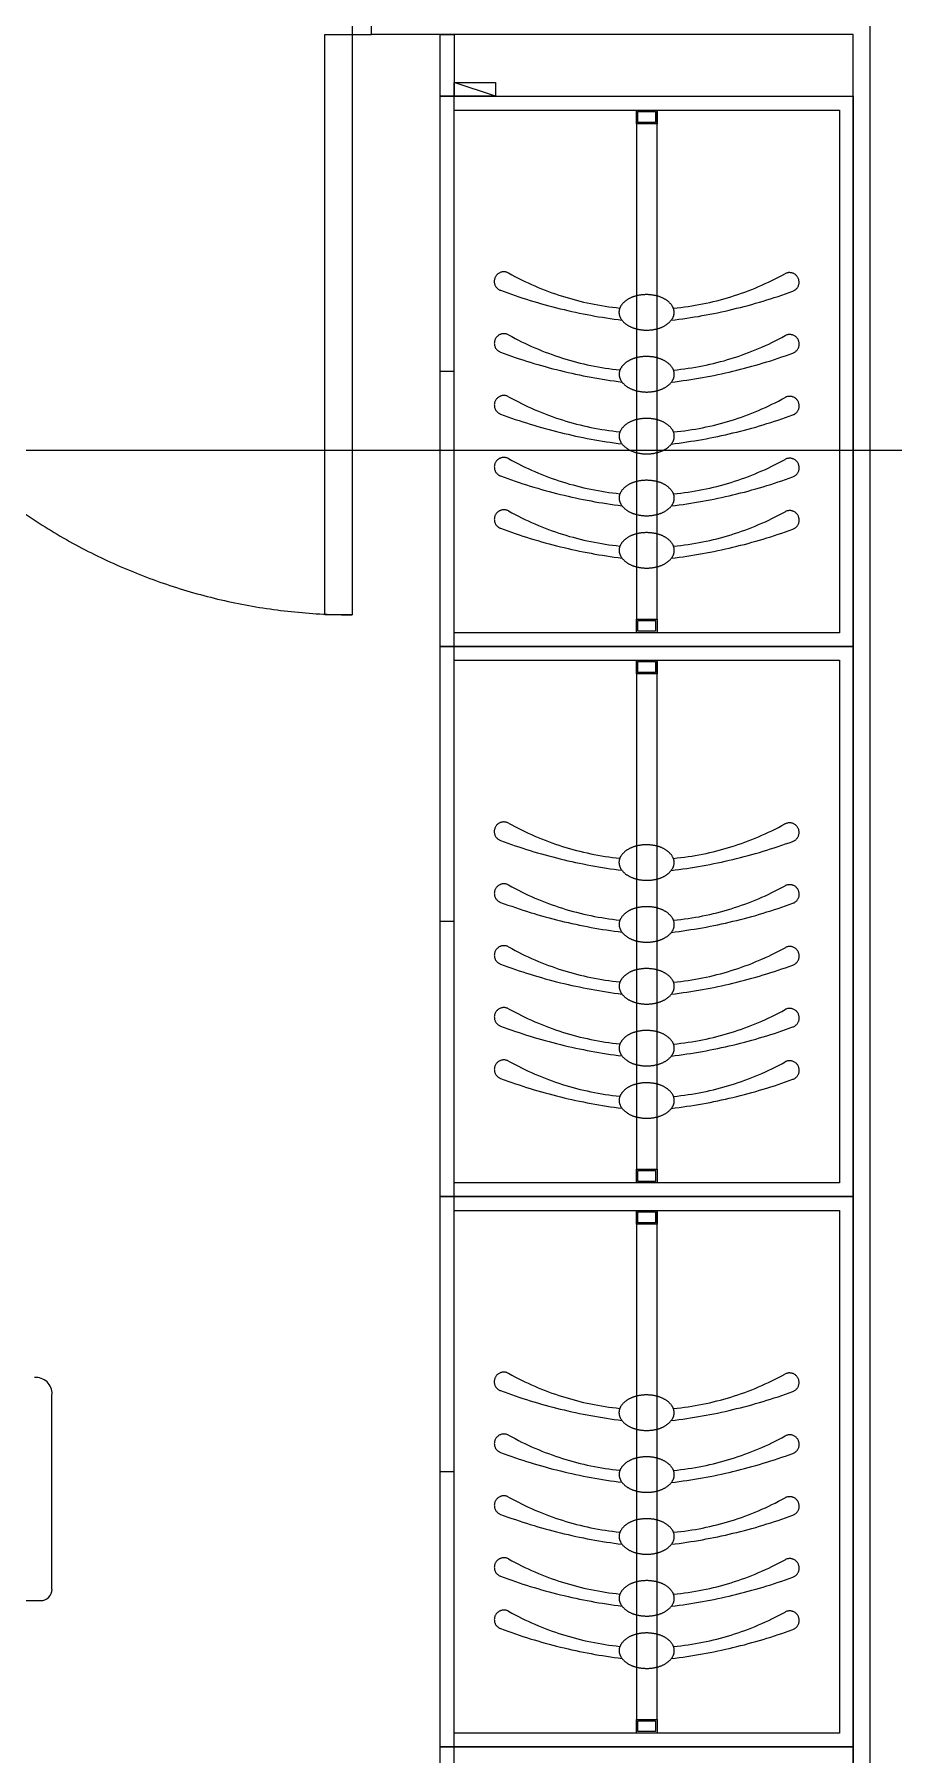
# Model space of a CAD drawing. Header units: millimetres. Extents: x 10000 to 302800, y 6800 to 229018.
# Drawn here: x 182743 to 183992, y 27481 to 29983 of the extents above; entities that cross this region are included whole.
import ezdxf

# ---------------------------------------------------------------- set-up
doc = ezdxf.new("R2010")
doc.units = ezdxf.units.MM
doc.header["$LTSCALE"] = 400
doc.header["$MEASUREMENT"] = 0
for name, pattern in [('X-GRID_5~ROOF$0$CENTER2', [1.125, 0.75, -0.125, 0.125, -0.125]), ('X-ROOM TYPE-SR-2Bay_2$0$CONTINOUS', [0]), ('X-ROOM TYPE-SR-2Bay_2$0$HIDDEN', [0.375, 0.25, -0.125]), ('X-ROOM TYPE-SR-2Bay_2$0$X-ROOM TYPE-SR-2bay_1$0$PHANTOM2', [1.25, 0.625, -0.125, 0.125, -0.125, 0.125, -0.125])]:
    doc.linetypes.add(name, pattern=pattern)
doc.layers.get('0').update_dxf_attribs({"linetype": 'CONTINUOUS'})
for name, color, linetype in [('A-TXT1', 3, 'CONTINUOUS'), ('X-GRID_5~ROOF$0$A-CEN1', 1, 'X-GRID_5~ROOF$0$CENTER2'), ('X-ROOM TYPE-SR-2Bay_2$0$.WA_BUILT-IN LOW', 252, 'CONTINUOUS'), ('X-ROOM TYPE-SR-2Bay_2$0$.WA_Door Swing', 252, 'CONTINUOUS'), ('X-ROOM TYPE-SR-2Bay_2$0$.WA_FP_Furn', 252, 'X-ROOM TYPE-SR-2Bay_2$0$CONTINOUS'), ('X-ROOM TYPE-SR-2Bay_2$0$.WA_Wall-Finish', 252, 'CONTINUOUS'), ('X-ROOM TYPE-SR-2Bay_2$0$A-WALD', 7, 'CONTINUOUS'), ('X-ROOM TYPE-SR-2Bay_2$0$X-ROOM TYPE-SR-2bay_1$0$__Door-bomba', 252, 'CONTINUOUS'), ('X-ROOM TYPE-SR-2Bay_2$0$X-ROOM TYPE-SR-3Bay$0$.WA_Furn', 252, 'CONTINUOUS')]:
    doc.layers.add(name, color=color, linetype=linetype)

# ---------------------------------------------------------------- blocks, each defined once
blk = doc.blocks.new('X-GRID_5~ROOF')
at = {"layer": 'X-GRID_5~ROOF$0$A-CEN1', "ltscale": 10}
blk.add_lwpolyline([(251927.3, 47771.2), (158516.9, 47771.2)], dxfattribs=at)
blk = doc.blocks.new('X-ROOM TYPE-SR-2Bay_2$0$DOOR-900')
at = {"linetype": 'X-ROOM TYPE-SR-2Bay_2$0$X-ROOM TYPE-SR-2bay_1$0$PHANTOM2', "ltscale": 200}
blk.add_arc((-28, -85), 844, 180, 270, dxfattribs=at)
at = {"layer": 'X-ROOM TYPE-SR-2Bay_2$0$X-ROOM TYPE-SR-2bay_1$0$__Door-bomba'}
for points in [[(-900, 85), (-860, 85), (-860, -45), (-872, -45), (-872, -85), (-900, -85)], [(0, 85), (-40, 85), (-40, -45), (-28, -45), (-28, -85), (0, -85)], [(-28, -85), (-28, -929), (-68, -929), (-68, -85)]]:
    blk.add_lwpolyline(points, close=True, dxfattribs=at)
blk = doc.blocks.new('X-ROOM TYPE-SR-2Bay_2')
at = {"layer": 'X-ROOM TYPE-SR-2Bay_2$0$.WA_BUILT-IN LOW', "linetype": 'X-ROOM TYPE-SR-2Bay_2$0$HIDDEN', "ltscale": 100}
for p, q in [((231128.8, 58616.2), (231128.8, 58636.1)), ((231128.8, 58636.1), (231158.8, 58636.1)), ((231130.8, 58618.2), (231130.8, 58634.1)), ((231130.8, 58634.1), (231156.8, 58634.1)), ((231156.8, 58634.1), (231156.8, 58618.2)), ((231158.8, 58636.1), (231158.8, 58616.2)), ((231128.8, 58616.2), (231128.8, 57876.1)), ((231158.8, 58616.2), (231128.8, 58616.2)), ((231158.8, 58616.2), (231128.8, 58616.2)), ((231156.8, 58618.2), (231130.8, 58618.2)), ((231158.8, 57876.1), (231158.8, 58616.2)), ((231128.8, 57876.1), (231128.8, 57896)), ((231128.8, 57896), (231158.8, 57896)), ((231130.8, 57878.1), (231130.8, 57894)), ((231130.8, 57894), (231156.8, 57894)), ((231156.8, 57894), (231156.8, 57878.1)), ((231158.8, 57896), (231158.8, 57876.1)), ((231158.8, 57876.1), (231128.8, 57876.1)), ((231158.8, 57876.1), (231128.8, 57876.1)), ((231156.8, 57878.1), (231130.8, 57878.1)), ((231128.8, 57816.2), (231128.8, 57836.1)), ((231128.8, 57836.1), (231158.8, 57836.1)), ((231128.8, 57836.1), (231158.8, 57836.1)), ((231130.8, 57818.2), (231130.8, 57834.1)), ((231130.8, 57834.1), (231156.8, 57834.1)), ((231156.8, 57834.1), (231156.8, 57818.2)), ((231158.8, 57836.1), (231158.8, 57816.2)), ((231128.8, 57816.2), (231128.8, 57076.1)), ((231158.8, 57816.2), (231128.8, 57816.2)), ((231158.8, 57816.2), (231128.8, 57816.2)), ((231156.8, 57818.2), (231130.8, 57818.2)), ((231158.8, 57076.1), (231158.8, 57816.2)), ((231128.8, 57076.1), (231128.8, 57096)), ((231128.8, 57096), (231158.8, 57096)), ((231130.8, 57078.1), (231130.8, 57094)), ((231130.8, 57094), (231156.8, 57094)), ((231156.8, 57094), (231156.8, 57078.1)), ((231158.8, 57096), (231158.8, 57076.1)), ((231158.8, 57076.1), (231128.8, 57076.1)), ((231158.8, 57076.1), (231128.8, 57076.1)), ((231156.8, 57078.1), (231130.8, 57078.1)), ((231128.8, 57016.2), (231128.8, 57036.1)), ((231128.8, 57036.1), (231158.8, 57036.1)), ((231128.8, 57036.1), (231158.8, 57036.1)), ((231130.8, 57018.2), (231130.8, 57034.1)), ((231130.8, 57034.1), (231156.8, 57034.1)), ((231156.8, 57034.1), (231156.8, 57018.2)), ((231158.8, 57036.1), (231158.8, 57016.2)), ((231128.8, 57016.2), (231128.8, 56276.1)), ((231158.8, 57016.2), (231128.8, 57016.2)), ((231158.8, 57016.2), (231128.8, 57016.2)), ((231156.8, 57018.2), (231130.8, 57018.2)), ((231158.8, 56276.1), (231158.8, 57016.2)), ((231128.8, 56276.1), (231128.8, 56296)), ((231128.8, 56296), (231158.8, 56296)), ((231130.8, 56278.1), (231130.8, 56294)), ((231130.8, 56294), (231156.8, 56294)), ((231156.8, 56294), (231156.8, 56278.1)), ((231158.8, 56296), (231158.8, 56276.1)), ((231158.8, 56276.1), (231128.8, 56276.1)), ((231158.8, 56276.1), (231128.8, 56276.1)), ((231156.8, 56278.1), (231130.8, 56278.1))]:
    blk.add_line(p, q, dxfattribs=at)
at = {"layer": 'X-ROOM TYPE-SR-2Bay_2$0$.WA_BUILT-IN LOW', "linetype": 'X-ROOM TYPE-SR-2Bay_2$0$HIDDEN', "ltscale": 50}
for centre, radius, start, end in [((231131.7, 58509.2), 30.1, 122.5117, 146.9814), ((231139, 58497.8), 43.7, 104.7129, 122.5117), ((231143.7, 58479.7), 62.4, 89.8332, 104.7129), ((231143.7, 58479.7), 62.4, 74.9535, 89.8332), ((231148.6, 58497.8), 43.7, 57.1547, 74.9535), ((231155.9, 58509.1), 30.1, 32.685, 57.1547), ((231120.6, 58516.4), 16.9, 146.9814, 179.8332), ((231120.6, 58516.4), 16.9, 179.8332, 212.685), ((231131.7, 58523.5), 30.1, 212.685, 237.1547), ((231155.9, 58523.5), 30.1, 302.5117, 326.9814), ((231167, 58516.3), 16.9, 326.9814, 359.8332), ((231167, 58516.3), 16.9, 359.8332, 32.685), ((231139.1, 58534.9), 43.7, 237.1547, 254.9535), ((231143.9, 58553), 62.4, 254.9535, 269.8332), ((231143.9, 58553), 62.4, 269.8332, 284.7129), ((231148.7, 58534.9), 43.7, 284.7129, 302.5117), ((231131.7, 58433.1), 30.1, 122.5117, 146.9814), ((231139, 58421.7), 43.7, 104.7129, 122.5117), ((231143.7, 58403.6), 62.4, 89.8332, 104.7129), ((231143.7, 58403.6), 62.4, 74.9535, 89.8332), ((231148.6, 58421.7), 43.7, 57.1547, 74.9535), ((231155.9, 58433), 30.1, 32.685, 57.1547), ((231120.6, 58440.3), 16.9, 146.9814, 179.8332), ((231120.6, 58440.3), 16.9, 179.8332, 212.685), ((231167, 58440.2), 16.9, 326.9814, 359.8332), ((231167, 58440.2), 16.9, 359.8332, 32.685), ((231131.7, 58447.5), 30.1, 212.685, 237.1547), ((231139.1, 58458.8), 43.7, 237.1547, 254.9535), ((231143.9, 58476.9), 62.4, 254.9535, 269.8332), ((231143.9, 58476.9), 62.4, 269.8332, 284.7129), ((231148.7, 58458.8), 43.7, 284.7129, 302.5117), ((231155.9, 58447.4), 30.1, 302.5117, 326.9814), ((231120.6, 58350.3), 16.9, 146.9814, 179.8332), ((231131.7, 58343.1), 30.1, 122.5117, 146.9814), ((231139, 58331.7), 43.7, 104.7129, 122.5117), ((231143.7, 58313.7), 62.4, 89.8332, 104.7129), ((231143.7, 58313.7), 62.4, 74.9535, 89.8332), ((231148.6, 58331.7), 43.7, 57.1547, 74.9535), ((231155.9, 58343.1), 30.1, 32.685, 57.1547), ((231167, 58350.2), 16.9, 359.8332, 32.685), ((231120.6, 58350.3), 16.9, 179.8332, 212.685), ((231131.7, 58357.5), 30.1, 212.685, 237.1547), ((231139.1, 58368.9), 43.7, 237.1547, 254.9535), ((231148.7, 58368.8), 43.7, 284.7129, 302.5117), ((231155.9, 58357.4), 30.1, 302.5117, 326.9814), ((231167, 58350.2), 16.9, 326.9814, 359.8332), ((231143.9, 58386.9), 62.4, 254.9535, 269.8332), ((231143.9, 58386.9), 62.4, 269.8332, 284.7129), ((231139, 58241.7), 43.7, 104.7129, 122.5117), ((231143.7, 58223.7), 62.4, 89.8332, 104.7129), ((231143.7, 58223.7), 62.4, 74.9535, 89.8332), ((231148.6, 58241.7), 43.7, 57.1547, 74.9535), ((231120.6, 58260.4), 16.9, 146.9814, 179.8332), ((231120.6, 58260.4), 16.9, 179.8332, 212.685), ((231131.7, 58253.2), 30.1, 122.5117, 146.9814), ((231155.9, 58253.1), 30.1, 32.685, 57.1547), ((231167, 58260.2), 16.9, 326.9814, 359.8332), ((231167, 58260.2), 16.9, 359.8332, 32.685), ((231131.7, 58267.5), 30.1, 212.685, 237.1547), ((231139.1, 58278.9), 43.7, 237.1547, 254.9535), ((231143.9, 58296.9), 62.4, 254.9535, 269.8332), ((231143.9, 58296.9), 62.4, 269.8332, 284.7129), ((231148.7, 58278.8), 43.7, 284.7129, 302.5117), ((231155.9, 58267.4), 30.1, 302.5117, 326.9814), ((231131.9, 58163.2), 30.1, 122.5117, 146.9814), ((231139.1, 58151.8), 43.7, 104.7129, 122.5117), ((231143.9, 58133.7), 62.4, 89.8332, 104.7129), ((231143.9, 58133.7), 62.4, 74.9535, 89.8332), ((231148.7, 58151.7), 43.7, 57.1547, 74.9535), ((231156.1, 58163.1), 30.1, 32.685, 57.1547), ((231120.8, 58170.4), 16.9, 146.9814, 179.8332), ((231120.8, 58170.4), 16.9, 179.8332, 212.685), ((231131.9, 58177.5), 30.1, 212.685, 237.1547), ((231156.1, 58177.4), 30.1, 302.5117, 326.9814), ((231167.2, 58170.2), 16.9, 359.8332, 32.685), ((231167.2, 58170.2), 16.9, 326.9814, 359.8332), ((231139.3, 58188.9), 43.7, 237.1547, 254.9535), ((231144.1, 58206.9), 62.4, 254.9535, 269.8332), ((231144.1, 58206.9), 62.4, 269.8332, 284.7129), ((231148.8, 58188.9), 43.7, 284.7129, 302.5117), ((231131.7, 57709.2), 30.1, 122.5117, 146.9814), ((231139, 57697.8), 43.7, 104.7129, 122.5117), ((231143.7, 57679.7), 62.4, 89.8332, 104.7129), ((231143.7, 57679.7), 62.4, 74.9535, 89.8332), ((231148.6, 57697.8), 43.7, 57.1547, 74.9535), ((231155.9, 57709.1), 30.1, 32.685, 57.1547), ((231120.6, 57716.4), 16.9, 146.9814, 179.8332), ((231120.6, 57716.4), 16.9, 179.8332, 212.685), ((231131.7, 57723.5), 30.1, 212.685, 237.1547), ((231155.9, 57723.5), 30.1, 302.5117, 326.9814), ((231167, 57716.3), 16.9, 326.9814, 359.8332), ((231167, 57716.3), 16.9, 359.8332, 32.685), ((231139.1, 57734.9), 43.7, 237.1547, 254.9535), ((231143.9, 57753), 62.4, 254.9535, 269.8332), ((231143.9, 57753), 62.4, 269.8332, 284.7129), ((231148.7, 57734.9), 43.7, 284.7129, 302.5117), ((231131.7, 57633.1), 30.1, 122.5117, 146.9814), ((231139, 57621.7), 43.7, 104.7129, 122.5117), ((231143.7, 57603.6), 62.4, 89.8332, 104.7129), ((231143.7, 57603.6), 62.4, 74.9535, 89.8332), ((231148.6, 57621.7), 43.7, 57.1547, 74.9535), ((231155.9, 57633), 30.1, 32.685, 57.1547), ((231120.6, 57640.3), 16.9, 146.9814, 179.8332), ((231120.6, 57640.3), 16.9, 179.8332, 212.685), ((231167, 57640.2), 16.9, 326.9814, 359.8332), ((231167, 57640.2), 16.9, 359.8332, 32.685), ((231131.7, 57647.5), 30.1, 212.685, 237.1547), ((231139.1, 57658.8), 43.7, 237.1547, 254.9535), ((231143.9, 57676.9), 62.4, 254.9535, 269.8332), ((231143.9, 57676.9), 62.4, 269.8332, 284.7129), ((231148.7, 57658.8), 43.7, 284.7129, 302.5117), ((231155.9, 57647.4), 30.1, 302.5117, 326.9814), ((231120.6, 57550.3), 16.9, 146.9814, 179.8332), ((231131.7, 57543.1), 30.1, 122.5117, 146.9814), ((231139, 57531.7), 43.7, 104.7129, 122.5117), ((231143.7, 57513.7), 62.4, 89.8332, 104.7129), ((231143.7, 57513.7), 62.4, 74.9535, 89.8332), ((231148.6, 57531.7), 43.7, 57.1547, 74.9535), ((231155.9, 57543.1), 30.1, 32.685, 57.1547), ((231167, 57550.2), 16.9, 359.8332, 32.685), ((231120.6, 57550.3), 16.9, 179.8332, 212.685), ((231131.7, 57557.5), 30.1, 212.685, 237.1547), ((231139.1, 57568.9), 43.7, 237.1547, 254.9535), ((231148.7, 57568.8), 43.7, 284.7129, 302.5117), ((231155.9, 57557.4), 30.1, 302.5117, 326.9814), ((231167, 57550.2), 16.9, 326.9814, 359.8332), ((231143.9, 57586.9), 62.4, 254.9535, 269.8332), ((231143.9, 57586.9), 62.4, 269.8332, 284.7129), ((231139, 57441.7), 43.7, 104.7129, 122.5117), ((231143.7, 57423.7), 62.4, 89.8332, 104.7129), ((231143.7, 57423.7), 62.4, 74.9535, 89.8332), ((231148.6, 57441.7), 43.7, 57.1547, 74.9535), ((231120.6, 57460.4), 16.9, 146.9814, 179.8332), ((231120.6, 57460.4), 16.9, 179.8332, 212.685), ((231131.7, 57453.2), 30.1, 122.5117, 146.9814), ((231155.9, 57453.1), 30.1, 32.685, 57.1547), ((231167, 57460.2), 16.9, 326.9814, 359.8332), ((231167, 57460.2), 16.9, 359.8332, 32.685), ((231131.7, 57467.5), 30.1, 212.685, 237.1547), ((231139.1, 57478.9), 43.7, 237.1547, 254.9535), ((231143.9, 57496.9), 62.4, 254.9535, 269.8332), ((231143.9, 57496.9), 62.4, 269.8332, 284.7129), ((231148.7, 57478.8), 43.7, 284.7129, 302.5117), ((231155.9, 57467.4), 30.1, 302.5117, 326.9814), ((231131.9, 57363.2), 30.1, 122.5117, 146.9814), ((231139.1, 57351.8), 43.7, 104.7129, 122.5117), ((231143.9, 57333.7), 62.4, 89.8332, 104.7129), ((231143.9, 57333.7), 62.4, 74.9535, 89.8332), ((231148.7, 57351.7), 43.7, 57.1547, 74.9535), ((231156.1, 57363.1), 30.1, 32.685, 57.1547), ((231120.8, 57370.4), 16.9, 146.9814, 179.8332), ((231120.8, 57370.4), 16.9, 179.8332, 212.685), ((231131.9, 57377.5), 30.1, 212.685, 237.1547), ((231156.1, 57377.4), 30.1, 302.5117, 326.9814), ((231167.2, 57370.2), 16.9, 326.9814, 359.8332), ((231167.2, 57370.2), 16.9, 359.8332, 32.685), ((231139.3, 57388.9), 43.7, 237.1547, 254.9535), ((231144.1, 57406.9), 62.4, 254.9535, 269.8332), ((231144.1, 57406.9), 62.4, 269.8332, 284.7129), ((231148.8, 57388.9), 43.7, 284.7129, 302.5117), ((231131.7, 56909.2), 30.1, 122.5117, 146.9814), ((231139, 56897.8), 43.7, 104.7129, 122.5117), ((231143.7, 56879.7), 62.4, 89.8332, 104.7129), ((231143.7, 56879.7), 62.4, 74.9535, 89.8332), ((231148.6, 56897.8), 43.7, 57.1547, 74.9535), ((231155.9, 56909.1), 30.1, 32.685, 57.1547), ((231120.6, 56916.4), 16.9, 146.9814, 179.8332), ((231120.6, 56916.4), 16.9, 179.8332, 212.685), ((231131.7, 56923.5), 30.1, 212.685, 237.1547), ((231155.9, 56923.5), 30.1, 302.5117, 326.9814), ((231167, 56916.3), 16.9, 326.9814, 359.8332), ((231167, 56916.3), 16.9, 359.8332, 32.685), ((231139.1, 56934.9), 43.7, 237.1547, 254.9535), ((231143.9, 56953), 62.4, 254.9535, 269.8332), ((231143.9, 56953), 62.4, 269.8332, 284.7129), ((231148.7, 56934.9), 43.7, 284.7129, 302.5117), ((231131.7, 56833.1), 30.1, 122.5117, 146.9814), ((231139, 56821.7), 43.7, 104.7129, 122.5117), ((231143.7, 56803.6), 62.4, 89.8332, 104.7129), ((231143.7, 56803.6), 62.4, 74.9535, 89.8332), ((231148.6, 56821.7), 43.7, 57.1547, 74.9535), ((231155.9, 56833), 30.1, 32.685, 57.1547), ((231120.6, 56840.3), 16.9, 146.9814, 179.8332), ((231120.6, 56840.3), 16.9, 179.8332, 212.685), ((231131.7, 56847.5), 30.1, 212.685, 237.1547), ((231155.9, 56847.4), 30.1, 302.5117, 326.9814), ((231167, 56840.2), 16.9, 326.9814, 359.8332), ((231167, 56840.2), 16.9, 359.8332, 32.685), ((231139.1, 56858.8), 43.7, 237.1547, 254.9535), ((231143.9, 56876.9), 62.4, 254.9535, 269.8332), ((231143.9, 56876.9), 62.4, 269.8332, 284.7129), ((231148.7, 56858.8), 43.7, 284.7129, 302.5117), ((231120.6, 56750.3), 16.9, 146.9814, 179.8332), ((231131.7, 56743.1), 30.1, 122.5117, 146.9814), ((231139, 56731.7), 43.7, 104.7129, 122.5117), ((231143.7, 56713.7), 62.4, 89.8332, 104.7129), ((231143.7, 56713.7), 62.4, 74.9535, 89.8332), ((231148.6, 56731.7), 43.7, 57.1547, 74.9535), ((231155.9, 56743.1), 30.1, 32.685, 57.1547), ((231167, 56750.2), 16.9, 359.8332, 32.685), ((231120.6, 56750.3), 16.9, 179.8332, 212.685), ((231131.7, 56757.5), 30.1, 212.685, 237.1547), ((231139.1, 56768.9), 43.7, 237.1547, 254.9535), ((231148.7, 56768.8), 43.7, 284.7129, 302.5117), ((231155.9, 56757.4), 30.1, 302.5117, 326.9814), ((231167, 56750.2), 16.9, 326.9814, 359.8332), ((231143.9, 56786.9), 62.4, 254.9535, 269.8332), ((231143.9, 56786.9), 62.4, 269.8332, 284.7129), ((231139, 56641.7), 43.7, 104.7129, 122.5117), ((231143.7, 56623.7), 62.4, 89.8332, 104.7129), ((231143.7, 56623.7), 62.4, 74.9535, 89.8332), ((231148.6, 56641.7), 43.7, 57.1547, 74.9535), ((231120.6, 56660.4), 16.9, 146.9814, 179.8332), ((231120.6, 56660.4), 16.9, 179.8332, 212.685), ((231131.7, 56653.2), 30.1, 122.5117, 146.9814), ((231155.9, 56653.1), 30.1, 32.685, 57.1547), ((231167, 56660.2), 16.9, 326.9814, 359.8332), ((231167, 56660.2), 16.9, 359.8332, 32.685), ((231131.7, 56667.5), 30.1, 212.685, 237.1547), ((231139.1, 56678.9), 43.7, 237.1547, 254.9535), ((231143.9, 56696.9), 62.4, 254.9535, 269.8332), ((231143.9, 56696.9), 62.4, 269.8332, 284.7129), ((231148.7, 56678.8), 43.7, 284.7129, 302.5117), ((231155.9, 56667.4), 30.1, 302.5117, 326.9814), ((231131.9, 56563.2), 30.1, 122.5117, 146.9814), ((231139.2, 56551.8), 43.7, 104.7129, 122.5117), ((231143.9, 56533.7), 62.4, 89.8332, 104.7129), ((231143.9, 56533.7), 62.4, 74.9535, 89.8332), ((231148.7, 56551.7), 43.7, 57.1547, 74.9535), ((231156.1, 56563.1), 30.1, 32.685, 57.1547), ((231120.8, 56570.4), 16.9, 146.9814, 179.8332), ((231120.8, 56570.4), 16.9, 179.8332, 212.685), ((231131.9, 56577.5), 30.1, 212.685, 237.1547), ((231156.1, 56577.4), 30.1, 302.5117, 326.9814), ((231167.2, 56570.2), 16.9, 326.9814, 359.8332), ((231167.2, 56570.2), 16.9, 359.8332, 32.685), ((231139.3, 56588.9), 43.7, 237.1547, 254.9535), ((231144.1, 56606.9), 62.4, 254.9535, 269.8332), ((231144.1, 56606.9), 62.4, 269.8332, 284.7129), ((231148.8, 56588.9), 43.7, 284.7129, 302.5117)]:
    blk.add_arc(centre, radius, start, end, dxfattribs=at)
at = {"layer": 'X-ROOM TYPE-SR-2Bay_2$0$.WA_BUILT-IN LOW', "linetype": 'X-ROOM TYPE-SR-2Bay_2$0$HIDDEN', "ltscale": 100}
for centre, radius, start, end in [((231201.6, 57746.7), 786.7, 96.8344, 110.1013), ((231144.2, 58095.7), 416.5, 95.4326, 118.9296), ((231081.5, 57747.1), 786.7, 69.5651, 82.832), ((231140.9, 58095.7), 416.5, 60.7368, 84.2338), ((230936, 58472.4), 13.9, 110.1013, 298.9296), ((231351.4, 58471.2), 13.9, 240.7368, 69.5651), ((231201.6, 57670.6), 786.7, 96.8344, 110.1013), ((231144.2, 58019.6), 416.5, 95.4326, 118.9296), ((231081.5, 57671), 786.7, 69.5651, 82.832), ((231140.9, 58019.6), 416.5, 60.7368, 84.2338), ((230936, 58396.3), 13.9, 110.1013, 298.9296), ((231351.4, 58395.1), 13.9, 240.7368, 69.5651), ((231201.6, 57580.6), 786.7, 96.8344, 110.1013), ((231081.5, 57581), 786.7, 69.5651, 82.832), ((231144.2, 57929.6), 416.5, 95.4326, 118.9296), ((231140.9, 57929.6), 416.5, 60.7368, 84.2338), ((230936, 58306.3), 13.9, 110.1013, 298.9296), ((231351.4, 58305.1), 13.9, 240.7368, 69.5651), ((231201.6, 57490.7), 786.7, 96.8344, 110.1013), ((231081.5, 57491), 786.7, 69.5651, 82.832), ((231144.2, 57839.6), 416.5, 95.4326, 118.9296), ((231140.9, 57839.6), 416.5, 60.7368, 84.2338), ((230936, 58216.4), 13.9, 110.1013, 298.9296), ((231351.4, 58215.2), 13.9, 240.7368, 69.5651), ((231201.8, 57400.7), 786.7, 96.8344, 110.1013), ((231144.4, 57749.6), 416.5, 95.4326, 118.9296), ((231081.7, 57401), 786.7, 69.5651, 82.832), ((231141.1, 57749.6), 416.5, 60.7368, 84.2338), ((230936.2, 58126.4), 13.9, 110.1013, 298.9296), ((231351.5, 58125.2), 13.9, 240.7368, 69.5651), ((231201.6, 56946.7), 786.7, 96.8344, 110.1013), ((231144.2, 57295.7), 416.5, 95.4326, 118.9296), ((231081.5, 56947.1), 786.7, 69.5651, 82.832), ((231140.9, 57295.7), 416.5, 60.7368, 84.2338), ((230936, 57672.4), 13.9, 110.1013, 298.9296), ((231351.4, 57671.2), 13.9, 240.7368, 69.5651), ((231201.6, 56870.6), 786.7, 96.8344, 110.1013), ((231144.2, 57219.6), 416.5, 95.4326, 118.9296), ((231081.5, 56871), 786.7, 69.5651, 82.832), ((231140.9, 57219.6), 416.5, 60.7368, 84.2338), ((230936, 57596.3), 13.9, 110.1013, 298.9296), ((231351.4, 57595.1), 13.9, 240.7368, 69.5651), ((231201.6, 56780.6), 786.7, 96.8344, 110.1013), ((231081.5, 56781), 786.7, 69.5651, 82.832), ((231144.2, 57129.6), 416.5, 95.4326, 118.9296), ((231140.9, 57129.6), 416.5, 60.7368, 84.2338), ((230936, 57506.3), 13.9, 110.1013, 298.9296), ((231351.4, 57505.1), 13.9, 240.7368, 69.5651), ((231201.6, 56690.7), 786.7, 96.8344, 110.1013), ((231081.5, 56691), 786.7, 69.5651, 82.832), ((231144.2, 57039.6), 416.5, 95.4326, 118.9296), ((231140.9, 57039.6), 416.5, 60.7368, 84.2338), ((230936, 57416.4), 13.9, 110.1013, 298.9296), ((231351.4, 57415.2), 13.9, 240.7368, 69.5651), ((231201.8, 56600.7), 786.7, 96.8344, 110.1013), ((231081.7, 56601), 786.7, 69.5651, 82.832), ((231144.4, 56949.6), 416.5, 95.4326, 118.9296), ((231141.1, 56949.6), 416.5, 60.7368, 84.2338), ((230936.2, 57326.4), 13.9, 110.1013, 298.9296), ((231351.5, 57325.2), 13.9, 240.7368, 69.5651), ((231201.6, 56146.7), 786.7, 96.8344, 110.1013), ((231144.2, 56495.7), 416.5, 95.4326, 118.9296), ((231081.6, 56147.1), 786.7, 69.5651, 82.832), ((231140.9, 56495.7), 416.5, 60.7368, 84.2338), ((230936, 56872.4), 13.9, 110.1013, 298.9296), ((231351.4, 56871.2), 13.9, 240.7368, 69.5651), ((231201.6, 56070.6), 786.7, 96.8344, 110.1013), ((231144.2, 56419.6), 416.5, 95.4326, 118.9296), ((231081.6, 56071), 786.7, 69.5651, 82.832), ((231140.9, 56419.6), 416.5, 60.7368, 84.2338), ((230936, 56796.3), 13.9, 110.1013, 298.9296), ((231351.4, 56795.1), 13.9, 240.7368, 69.5651), ((231201.6, 55980.6), 786.7, 96.8344, 110.1013), ((231081.6, 55981), 786.7, 69.5651, 82.832), ((231144.2, 56329.6), 416.5, 95.4326, 118.9296), ((231140.9, 56329.6), 416.5, 60.7368, 84.2338), ((230936, 56706.3), 13.9, 110.1013, 298.9296), ((231351.4, 56705.1), 13.9, 240.7368, 69.5651), ((231201.6, 55890.7), 786.7, 96.8344, 110.1013), ((231081.6, 55891), 786.7, 69.5651, 82.832), ((231144.2, 56239.6), 416.5, 95.4326, 118.9296), ((231140.9, 56239.6), 416.5, 60.7368, 84.2338), ((230936, 56616.4), 13.9, 110.1013, 298.9296), ((231351.4, 56615.2), 13.9, 240.7368, 69.5651), ((231201.8, 55800.7), 786.7, 96.8344, 110.1013), ((231081.7, 55801), 786.7, 69.5651, 82.832), ((231144.4, 56149.6), 416.5, 95.4326, 118.9296), ((231141.1, 56149.6), 416.5, 60.7368, 84.2338), ((230936.2, 56526.4), 13.9, 110.1013, 298.9296), ((231351.5, 56525.2), 13.9, 240.7368, 69.5651)]:
    blk.add_arc(centre, radius, start, end, dxfattribs=at)
at = {"layer": 'X-ROOM TYPE-SR-2Bay_2$0$.WA_FP_Furn', "ltscale": 0.2}
for p, q in [((233242.8, 58443.6), (232024.8, 58443.6)), ((232008.3, 58427), (232008.3, 58143.6))]:
    blk.add_line(p, q, dxfattribs=at)
for centre, radius, start, end in [((232024.8, 58427), 16.6, 89.9971, 180), ((232031.6, 58142.5), 23.4, 177.3253, 275.2996)]:
    blk.add_arc(centre, radius, start, end, dxfattribs=at)
at = {"layer": 'X-ROOM TYPE-SR-2Bay_2$0$.WA_Wall-Finish'}
for p, q in [((230843.8, 59146.1), (230843.8, 56166.1)), ((230843.8, 56166.1), (231543.8, 56166.1))]:
    blk.add_line(p, q, dxfattribs=at)
at = {"layer": 'X-ROOM TYPE-SR-2Bay_2$0$A-WALD'}
blk.add_line((230818.8, 59171.1), (230818.8, 56141.1), dxfattribs=at)
at = {"layer": 'X-ROOM TYPE-SR-2Bay_2$0$X-ROOM TYPE-SR-3Bay$0$.WA_Furn'}
for p, q in [((231423.8, 59056.1), (231423.8, 58656.1)), ((231423.8, 58656.1), (231423.8, 57856.1)), ((231423.8, 58256.1), (231443.8, 58256.1)), ((231423.8, 57856.1), (231423.8, 57056.1)), ((231423.8, 57456.1), (231443.8, 57456.1)), ((231423.8, 57056.1), (231423.8, 56256.1)), ((231423.8, 56656.1), (231443.8, 56656.1)), ((231363.8, 56256.1), (231423.8, 56236.1))]:
    blk.add_line(p, q, dxfattribs=at)
for points in [[(231443.8, 59056.1), (231443.8, 58656.1), (230843.8, 58656.1), (230843.8, 59056.1)], [(231443.8, 58656.1), (231443.8, 57856.1), (230843.8, 57856.1), (230843.8, 58656.1)], [(231443.8, 57856.1), (231443.8, 57056.1), (230843.8, 57056.1), (230843.8, 57856.1)], [(231443.8, 57056.1), (231443.8, 56256.1), (230843.8, 56256.1), (230843.8, 57056.1)], [(231423.8, 56236.1), (231363.8, 56236.1), (231363.8, 56256.1), (231423.8, 56256.1)], [(231423.8, 56166.1), (231423.8, 56256.1), (231443.8, 56256.1), (231443.8, 56166.1)]]:
    blk.add_lwpolyline(points, close=True, dxfattribs=at)
for points in [[(231423.8, 57876.1), (230863.8, 57876.1), (230863.8, 58636.1), (231423.8, 58636.1)], [(231423.8, 57076.1), (230863.8, 57076.1), (230863.8, 57836.1), (231423.8, 57836.1)], [(231423.8, 56276.1), (230863.8, 56276.1), (230863.8, 57036.1), (231423.8, 57036.1)]]:
    blk.add_lwpolyline(points, dxfattribs=at)
at = {"layer": 'X-ROOM TYPE-SR-2Bay_2$0$.WA_Door Swing', "rotation": 180}
blk.add_blockref('X-ROOM TYPE-SR-2Bay_2$0$DOOR-900', (231543.8, 56081.1), dxfattribs=at)
blk = doc.blocks.new('X-INT-HOTEL-9F~20F')
at = {"rotation": 180}
blk.add_blockref('X-ROOM TYPE-SR-2Bay_2', (409997.6, 104542.3), dxfattribs=at)
blk = doc.blocks.new('X-BASE-9F')
blk.add_blockref('X-GRID_5~ROOF', (0, 0))
blk.add_blockref('X-INT-HOTEL-9F~20F', (0, 0))

msp = doc.modelspace()

# ---------------------------------------------------------------- block references
at = {"layer": 'A-TXT1'}
msp.add_blockref('X-BASE-9F', (4779.3, -18393.7), dxfattribs=at)

doc.saveas('drawing.dxf')
